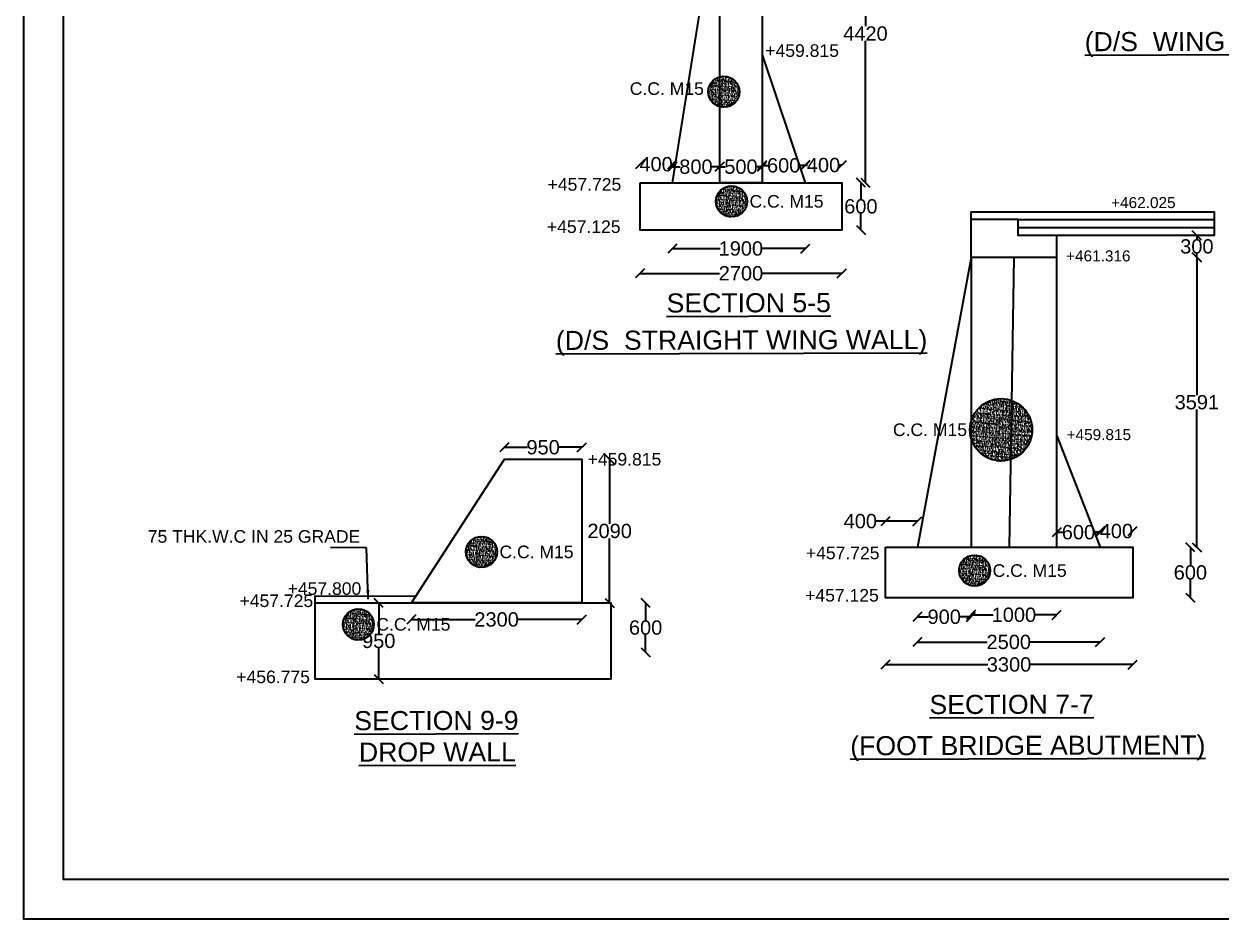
# Model space of a CAD drawing. Header units: millimetres. Extents: x 5124 to 6568637, y 2311 to 91879094.
# Drawn here: x 3590748 to 3603305, y 45933675 to 45943061 of the extents above; entities that cross this region are included whole.
import ezdxf

# ---------------------------------------------------------------- set-up
doc = ezdxf.new("R2010")
doc.units = ezdxf.units.MM
doc.header["$MEASUREMENT"] = 0
doc.layers.add('DRAWING', color=7, linetype='Continuous')
doc.layers.add('TEXT', color=7, linetype='Continuous')
doc.styles.get("Standard").update_dxf_attribs({"font": 'arial.ttf', "height": 150})
doc.dimstyles.get("Standard").update_dxf_attribs({"dimtxt": 200, "dimasz": 110, "dimexe": 0.18, "dimexo": 0.0625, "dimgap": 0.09, "dimtad": 0, "dimtih": 1, "dimtoh": 1, "dimdec": 0, "dimzin": 0, "dimdsep": 46, "dimtxsty": 'Standard', "dimblk": 'OBLIQUE', "dimcen": 0.09, "dimse1": 1, "dimse2": 1, "dimadec": 0, "dimazin": 0, "dimtfac": 1, "dimtdec": 0, "dimtofl": 0, "dimtmove": 0, "dimatfit": 3, "dimfxl": 1, "dimtolj": 1, "dimtzin": 0, "dimarcsym": 0})

# ---------------------------------------------------------------- blocks, each defined once
blk = doc.blocks.new('_Oblique')
at = {"color": 0, "linetype": 'ByBlock', "lineweight": -2}
blk.add_line((-0.5, -0.5), (0.5, 0.5), dxfattribs=at)
blk = doc.blocks.new('*D82')
at = {"layer": 'Defpoints', "color": 0, "transparency": 16777216}
for p in [(3597210, 45941590), (3597210, 45941397), (3597548, 45941397)]:
    blk.add_point(p, dxfattribs=at)
at = {"layer": 'DRAWING', "color": 0, "lineweight": -2, "transparency": 16777216}
for p, q in [((3597210, 45941590), (3597211, 45941590)), ((3597548, 45941590), (3597548, 45941590))]:
    blk.add_line(p, q, dxfattribs=at)
at = {"layer": 'DRAWING', "color": 0, "lineweight": -2, "transparency": 16777216, "xscale": 95, "yscale": 95, "zscale": 95, "rotation": 180}
blk.add_blockref('_Oblique', (3597210, 45941590), dxfattribs=at)
at = {"layer": 'DRAWING', "color": 0, "lineweight": -2, "transparency": 16777216, "xscale": 95, "yscale": 95, "zscale": 95}
blk.add_blockref('_Oblique', (3597548, 45941590), dxfattribs=at)
at = {"layer": 'DRAWING', "color": 0, "transparency": 16777216, "insert": (3597379, 45941590), "char_height": 150, "attachment_point": 5}
blk.add_mtext('\\A1;400', dxfattribs=at)
blk = doc.blocks.new('*D83')
at = {"layer": 'Defpoints', "color": 0, "transparency": 16777216}
for p in [(3598046, 45941564), (3597548, 45941397), (3598046, 45941397)]:
    blk.add_point(p, dxfattribs=at)
at = {"layer": 'DRAWING', "color": 0, "lineweight": -2, "transparency": 16777216}
for p, q in [((3597548, 45941564), (3597632, 45941564)), ((3598046, 45941564), (3597963, 45941564))]:
    blk.add_line(p, q, dxfattribs=at)
at = {"layer": 'DRAWING', "color": 0, "lineweight": -2, "transparency": 16777216, "xscale": 95, "yscale": 95, "zscale": 95, "rotation": 180}
blk.add_blockref('_Oblique', (3597548, 45941564), dxfattribs=at)
at = {"layer": 'DRAWING', "color": 0, "lineweight": -2, "transparency": 16777216, "xscale": 95, "yscale": 95, "zscale": 95}
blk.add_blockref('_Oblique', (3598046, 45941564), dxfattribs=at)
at = {"layer": 'DRAWING', "color": 0, "transparency": 16777216, "insert": (3597797, 45941564), "char_height": 150, "attachment_point": 5}
blk.add_mtext('\\A1;800', dxfattribs=at)
blk = doc.blocks.new('*D84')
at = {"layer": 'Defpoints', "color": 0, "transparency": 16777216}
for p in [(3598046, 45941564), (3598491, 45941564), (3598491, 45941564)]:
    blk.add_point(p, dxfattribs=at)
at = {"layer": 'DRAWING', "color": 0, "lineweight": -2, "transparency": 16777216}
for p, q in [((3598046, 45941564), (3598103, 45941564)), ((3598491, 45941564), (3598434, 45941564))]:
    blk.add_line(p, q, dxfattribs=at)
at = {"layer": 'DRAWING', "color": 0, "lineweight": -2, "transparency": 16777216, "xscale": 95, "yscale": 95, "zscale": 95, "rotation": 180}
blk.add_blockref('_Oblique', (3598046, 45941564), dxfattribs=at)
at = {"layer": 'DRAWING', "color": 0, "lineweight": -2, "transparency": 16777216, "xscale": 95, "yscale": 95, "zscale": 95}
blk.add_blockref('_Oblique', (3598491, 45941564), dxfattribs=at)
at = {"layer": 'DRAWING', "color": 0, "transparency": 16777216, "insert": (3598269, 45941564), "char_height": 150, "attachment_point": 5}
blk.add_mtext('\\A1;500', dxfattribs=at)
blk = doc.blocks.new('*D85')
at = {"layer": 'Defpoints', "color": 0, "transparency": 16777216}
for p in [(3598491, 45941564), (3598943, 45941578), (3598943, 45941397)]:
    blk.add_point(p, dxfattribs=at)
at = {"layer": 'DRAWING', "color": 0, "lineweight": -2, "transparency": 16777216}
for p, q in [((3598491, 45941578), (3598551, 45941578)), ((3598943, 45941578), (3598883, 45941578))]:
    blk.add_line(p, q, dxfattribs=at)
at = {"layer": 'DRAWING', "color": 0, "lineweight": -2, "transparency": 16777216, "xscale": 95, "yscale": 95, "zscale": 95, "rotation": 180}
blk.add_blockref('_Oblique', (3598491, 45941578), dxfattribs=at)
at = {"layer": 'DRAWING', "color": 0, "lineweight": -2, "transparency": 16777216, "xscale": 95, "yscale": 95, "zscale": 95}
blk.add_blockref('_Oblique', (3598943, 45941578), dxfattribs=at)
at = {"layer": 'DRAWING', "color": 0, "transparency": 16777216, "insert": (3598717, 45941578), "char_height": 150, "attachment_point": 5}
blk.add_mtext('\\A1;600', dxfattribs=at)
blk = doc.blocks.new('*D86')
at = {"layer": 'Defpoints', "color": 0, "transparency": 16777216}
for p in [(3599327, 45941581), (3598943, 45941397), (3599327, 45941397)]:
    blk.add_point(p, dxfattribs=at)
at = {"layer": 'DRAWING', "color": 0, "lineweight": -2, "transparency": 16777216}
for p, q in [((3598943, 45941581), (3598967, 45941581)), ((3599327, 45941581), (3599304, 45941581))]:
    blk.add_line(p, q, dxfattribs=at)
at = {"layer": 'DRAWING', "color": 0, "lineweight": -2, "transparency": 16777216, "xscale": 95, "yscale": 95, "zscale": 95, "rotation": 180}
blk.add_blockref('_Oblique', (3598943, 45941581), dxfattribs=at)
at = {"layer": 'DRAWING', "color": 0, "lineweight": -2, "transparency": 16777216, "xscale": 95, "yscale": 95, "zscale": 95}
blk.add_blockref('_Oblique', (3599327, 45941581), dxfattribs=at)
at = {"layer": 'DRAWING', "color": 0, "transparency": 16777216, "insert": (3599135, 45941581), "char_height": 150, "attachment_point": 5}
blk.add_mtext('\\A1;400', dxfattribs=at)
blk = doc.blocks.new('*D80')
at = {"layer": 'Defpoints', "color": 0, "transparency": 16777216}
for p in [(3597548, 45941397), (3598943, 45941397), (3598943, 45940706)]:
    blk.add_point(p, dxfattribs=at)
at = {"layer": 'DRAWING', "color": 0, "lineweight": -2, "transparency": 16777216}
for p, q in [((3597548, 45940706), (3598051, 45940706)), ((3598943, 45940706), (3598484, 45940706))]:
    blk.add_line(p, q, dxfattribs=at)
at = {"layer": 'DRAWING', "color": 0, "lineweight": -2, "transparency": 16777216, "xscale": 95, "yscale": 95, "zscale": 95, "rotation": 180}
blk.add_blockref('_Oblique', (3597548, 45940706), dxfattribs=at)
at = {"layer": 'DRAWING', "color": 0, "lineweight": -2, "transparency": 16777216, "xscale": 95, "yscale": 95, "zscale": 95}
blk.add_blockref('_Oblique', (3598943, 45940706), dxfattribs=at)
at = {"layer": 'DRAWING', "color": 0, "transparency": 16777216, "insert": (3598268, 45940706), "char_height": 150, "attachment_point": 5}
blk.add_mtext('\\A1;1900', dxfattribs=at)
blk = doc.blocks.new('*D87')
at = {"layer": 'Defpoints', "color": 0, "transparency": 16777216}
for p in [(3597210, 45940900), (3599327, 45940900), (3599327, 45940446)]:
    blk.add_point(p, dxfattribs=at)
at = {"layer": 'DRAWING', "color": 0, "lineweight": -2, "transparency": 16777216}
for p, q in [((3597210, 45940446), (3598044, 45940446)), ((3599327, 45940446), (3598494, 45940446))]:
    blk.add_line(p, q, dxfattribs=at)
at = {"layer": 'DRAWING', "color": 0, "lineweight": -2, "transparency": 16777216, "xscale": 95, "yscale": 95, "zscale": 95, "rotation": 180}
blk.add_blockref('_Oblique', (3597210, 45940446), dxfattribs=at)
at = {"layer": 'DRAWING', "color": 0, "lineweight": -2, "transparency": 16777216, "xscale": 95, "yscale": 95, "zscale": 95}
blk.add_blockref('_Oblique', (3599327, 45940446), dxfattribs=at)
at = {"layer": 'DRAWING', "color": 0, "transparency": 16777216, "insert": (3598269, 45940446), "char_height": 150, "attachment_point": 5}
blk.add_mtext('\\A1;2700', dxfattribs=at)
blk = doc.blocks.new('*D81')
at = {"layer": 'Defpoints', "color": 0, "transparency": 16777216}
for p in [(3597210, 45941397), (3597210, 45940900), (3599527, 45940900)]:
    blk.add_point(p, dxfattribs=at)
at = {"layer": 'DRAWING', "color": 0, "lineweight": -2, "transparency": 16777216}
for p, q in [((3599527, 45941397), (3599527, 45941225)), ((3599527, 45940900), (3599527, 45941072))]:
    blk.add_line(p, q, dxfattribs=at)
at = {"layer": 'DRAWING', "color": 0, "lineweight": -2, "transparency": 16777216, "xscale": 95, "yscale": 95, "zscale": 95}
for p, rotation in [((3599527, 45941397), 90), ((3599527, 45940900), 270)]:
    blk.add_blockref('_Oblique', p, dxfattribs=dict(at, rotation=rotation))
at = {"layer": 'DRAWING', "color": 0, "transparency": 16777216, "insert": (3599527, 45941148), "char_height": 150, "attachment_point": 5}
blk.add_mtext('\\A1;600', dxfattribs=at)
blk = doc.blocks.new('*D89')
at = {"layer": 'Defpoints', "color": 0, "transparency": 16777216}
for p in [(3598491, 45944524), (3598491, 45941397), (3599575, 45941397)]:
    blk.add_point(p, dxfattribs=at)
at = {"layer": 'DRAWING', "color": 0, "lineweight": -2, "transparency": 16777216}
for p, q in [((3599575, 45944524), (3599575, 45943037)), ((3599575, 45941397), (3599575, 45942884))]:
    blk.add_line(p, q, dxfattribs=at)
at = {"layer": 'DRAWING', "color": 0, "lineweight": -2, "transparency": 16777216, "xscale": 95, "yscale": 95, "zscale": 95}
for p, rotation in [((3599575, 45944524), 90), ((3599575, 45941397), 270)]:
    blk.add_blockref('_Oblique', p, dxfattribs=dict(at, rotation=rotation))
at = {"layer": 'DRAWING', "color": 0, "transparency": 16777216, "insert": (3599575, 45942960), "char_height": 150, "attachment_point": 5}
blk.add_mtext('\\A1;4420', dxfattribs=at)
blk = doc.blocks.new('*D182')
at = {"layer": 'Defpoints', "color": 0, "transparency": 16777216}
for p in [(3599784, 45937847), (3599784, 45937574), (3600119, 45937574)]:
    blk.add_point(p, dxfattribs=at)
at = {"layer": 'DRAWING', "color": 0, "lineweight": -2, "transparency": 16777216}
for p, q in [((3599784, 45937847), (3599689, 45937847)), ((3600119, 45937847), (3599784, 45937847))]:
    blk.add_line(p, q, dxfattribs=at)
at = {"layer": 'DRAWING', "color": 0, "lineweight": -2, "transparency": 16777216, "xscale": 95, "yscale": 95, "zscale": 95, "rotation": 180}
blk.add_blockref('_Oblique', (3599784, 45937847), dxfattribs=at)
at = {"layer": 'DRAWING', "color": 0, "lineweight": -2, "transparency": 16777216, "xscale": 95, "yscale": 95, "zscale": 95}
blk.add_blockref('_Oblique', (3600119, 45937847), dxfattribs=at)
at = {"layer": 'DRAWING', "color": 0, "transparency": 16777216, "insert": (3599521, 45937847), "char_height": 150, "attachment_point": 5}
blk.add_mtext('\\A1;400', dxfattribs=at)
blk = doc.blocks.new('*D183')
at = {"layer": 'Defpoints', "color": 0, "transparency": 16777216}
for p in [(3602037, 45937731), (3601581, 45937574), (3602037, 45937574)]:
    blk.add_point(p, dxfattribs=at)
at = {"layer": 'DRAWING', "color": 0, "lineweight": -2, "transparency": 16777216}
for p, q in [((3601581, 45937731), (3601643, 45937731)), ((3602037, 45937731), (3601975, 45937731))]:
    blk.add_line(p, q, dxfattribs=at)
at = {"layer": 'DRAWING', "color": 0, "lineweight": -2, "transparency": 16777216, "xscale": 95, "yscale": 95, "zscale": 95, "rotation": 180}
blk.add_blockref('_Oblique', (3601581, 45937731), dxfattribs=at)
at = {"layer": 'DRAWING', "color": 0, "lineweight": -2, "transparency": 16777216, "xscale": 95, "yscale": 95, "zscale": 95}
blk.add_blockref('_Oblique', (3602037, 45937731), dxfattribs=at)
at = {"layer": 'DRAWING', "color": 0, "transparency": 16777216, "insert": (3601809, 45937731), "char_height": 150, "attachment_point": 5}
blk.add_mtext('\\A1;600', dxfattribs=at)
blk = doc.blocks.new('*D184')
at = {"layer": 'Defpoints', "color": 0, "transparency": 16777216}
for p in [(3602378, 45937743), (3602037, 45937574), (3602378, 45937574)]:
    blk.add_point(p, dxfattribs=at)
at = {"layer": 'DRAWING', "color": 0, "lineweight": -2, "transparency": 16777216}
for p, q in [((3602037, 45937743), (3602039, 45937743)), ((3602378, 45937743), (3602376, 45937743))]:
    blk.add_line(p, q, dxfattribs=at)
at = {"layer": 'DRAWING', "color": 0, "lineweight": -2, "transparency": 16777216, "xscale": 95, "yscale": 95, "zscale": 95, "rotation": 180}
blk.add_blockref('_Oblique', (3602037, 45937743), dxfattribs=at)
at = {"layer": 'DRAWING', "color": 0, "lineweight": -2, "transparency": 16777216, "xscale": 95, "yscale": 95, "zscale": 95}
blk.add_blockref('_Oblique', (3602378, 45937743), dxfattribs=at)
at = {"layer": 'DRAWING', "color": 0, "transparency": 16777216, "insert": (3602207, 45937743), "char_height": 150, "attachment_point": 5}
blk.add_mtext('\\A1;400', dxfattribs=at)
blk = doc.blocks.new('*D185')
at = {"layer": 'Defpoints', "color": 0, "transparency": 16777216}
for p in [(3600119, 45937574), (3600682, 45937574), (3600682, 45936844)]:
    blk.add_point(p, dxfattribs=at)
at = {"layer": 'DRAWING', "color": 0, "lineweight": -2, "transparency": 16777216}
for p, q in [((3600119, 45936844), (3600235, 45936844)), ((3600682, 45936844), (3600566, 45936844))]:
    blk.add_line(p, q, dxfattribs=at)
at = {"layer": 'DRAWING', "color": 0, "lineweight": -2, "transparency": 16777216, "xscale": 95, "yscale": 95, "zscale": 95, "rotation": 180}
blk.add_blockref('_Oblique', (3600119, 45936844), dxfattribs=at)
at = {"layer": 'DRAWING', "color": 0, "lineweight": -2, "transparency": 16777216, "xscale": 95, "yscale": 95, "zscale": 95}
blk.add_blockref('_Oblique', (3600682, 45936844), dxfattribs=at)
at = {"layer": 'DRAWING', "color": 0, "transparency": 16777216, "insert": (3600401, 45936844), "char_height": 150, "attachment_point": 5}
blk.add_mtext('\\A1;900', dxfattribs=at)
blk = doc.blocks.new('*D186')
at = {"layer": 'Defpoints', "color": 0, "transparency": 16777216}
for p in [(3600682, 45937574), (3601581, 45937574), (3601581, 45936865)]:
    blk.add_point(p, dxfattribs=at)
at = {"layer": 'DRAWING', "color": 0, "lineweight": -2, "transparency": 16777216}
for p, q in [((3600682, 45936865), (3600915, 45936865)), ((3601581, 45936865), (3601349, 45936865))]:
    blk.add_line(p, q, dxfattribs=at)
at = {"layer": 'DRAWING', "color": 0, "lineweight": -2, "transparency": 16777216, "xscale": 95, "yscale": 95, "zscale": 95, "rotation": 180}
blk.add_blockref('_Oblique', (3600682, 45936865), dxfattribs=at)
at = {"layer": 'DRAWING', "color": 0, "lineweight": -2, "transparency": 16777216, "xscale": 95, "yscale": 95, "zscale": 95}
blk.add_blockref('_Oblique', (3601581, 45936865), dxfattribs=at)
at = {"layer": 'DRAWING', "color": 0, "transparency": 16777216, "insert": (3601132, 45936865), "char_height": 150, "attachment_point": 5}
blk.add_mtext('\\A1;1000', dxfattribs=at)
blk = doc.blocks.new('*D187')
at = {"layer": 'Defpoints', "color": 0, "transparency": 16777216}
for p in [(3600119, 45937574), (3602037, 45937574), (3602037, 45936580)]:
    blk.add_point(p, dxfattribs=at)
at = {"layer": 'DRAWING', "color": 0, "lineweight": -2, "transparency": 16777216}
for p, q in [((3600119, 45936580), (3600853, 45936580)), ((3602037, 45936580), (3601303, 45936580))]:
    blk.add_line(p, q, dxfattribs=at)
at = {"layer": 'DRAWING', "color": 0, "lineweight": -2, "transparency": 16777216, "xscale": 95, "yscale": 95, "zscale": 95, "rotation": 180}
blk.add_blockref('_Oblique', (3600119, 45936580), dxfattribs=at)
at = {"layer": 'DRAWING', "color": 0, "lineweight": -2, "transparency": 16777216, "xscale": 95, "yscale": 95, "zscale": 95}
blk.add_blockref('_Oblique', (3602037, 45936580), dxfattribs=at)
at = {"layer": 'DRAWING', "color": 0, "transparency": 16777216, "insert": (3601078, 45936580), "char_height": 150, "attachment_point": 5}
blk.add_mtext('\\A1;2500', dxfattribs=at)
blk = doc.blocks.new('*D188')
at = {"layer": 'Defpoints', "color": 0, "transparency": 16777216}
for p in [(3599784, 45937044), (3602378, 45937044), (3602378, 45936344)]:
    blk.add_point(p, dxfattribs=at)
at = {"layer": 'DRAWING', "color": 0, "lineweight": -2, "transparency": 16777216}
for p, q in [((3599784, 45936344), (3600857, 45936344)), ((3602378, 45936344), (3601305, 45936344))]:
    blk.add_line(p, q, dxfattribs=at)
at = {"layer": 'DRAWING', "color": 0, "lineweight": -2, "transparency": 16777216, "xscale": 95, "yscale": 95, "zscale": 95, "rotation": 180}
blk.add_blockref('_Oblique', (3599784, 45936344), dxfattribs=at)
at = {"layer": 'DRAWING', "color": 0, "lineweight": -2, "transparency": 16777216, "xscale": 95, "yscale": 95, "zscale": 95}
blk.add_blockref('_Oblique', (3602378, 45936344), dxfattribs=at)
at = {"layer": 'DRAWING', "color": 0, "transparency": 16777216, "insert": (3601081, 45936344), "char_height": 150, "attachment_point": 5}
blk.add_mtext('\\A1;3300', dxfattribs=at)
blk = doc.blocks.new('*D189')
at = {"layer": 'Defpoints', "color": 0, "transparency": 16777216}
for p in [(3602378, 45937574), (3602378, 45937044), (3602983, 45937044)]:
    blk.add_point(p, dxfattribs=at)
at = {"layer": 'DRAWING', "color": 0, "lineweight": -2, "transparency": 16777216}
for p, q in [((3602983, 45937574), (3602983, 45937386)), ((3602983, 45937044), (3602983, 45937232))]:
    blk.add_line(p, q, dxfattribs=at)
at = {"layer": 'DRAWING', "color": 0, "lineweight": -2, "transparency": 16777216, "xscale": 95, "yscale": 95, "zscale": 95}
for p, rotation in [((3602983, 45937574), 90), ((3602983, 45937044), 270)]:
    blk.add_blockref('_Oblique', p, dxfattribs=dict(at, rotation=rotation))
at = {"layer": 'DRAWING', "color": 0, "transparency": 16777216, "insert": (3602983, 45937309), "char_height": 150, "attachment_point": 5}
blk.add_mtext('\\A1;600', dxfattribs=at)
blk = doc.blocks.new('*D190')
at = {"layer": 'Defpoints', "color": 0, "transparency": 16777216}
for p in [(3601581, 45940613), (3603051, 45940613), (3602378, 45937574)]:
    blk.add_point(p, dxfattribs=at)
at = {"layer": 'DRAWING', "color": 0, "lineweight": -2, "transparency": 16777216}
for p, q in [((3603051, 45940613), (3603051, 45939170)), ((3603051, 45937574), (3603051, 45939017))]:
    blk.add_line(p, q, dxfattribs=at)
at = {"layer": 'DRAWING', "color": 0, "lineweight": -2, "transparency": 16777216, "xscale": 95, "yscale": 95, "zscale": 95}
for p, rotation in [((3603051, 45940613), 90), ((3603051, 45937574), 270)]:
    blk.add_blockref('_Oblique', p, dxfattribs=dict(at, rotation=rotation))
at = {"layer": 'DRAWING', "color": 0, "transparency": 16777216, "insert": (3603051, 45939094), "char_height": 150, "attachment_point": 5}
blk.add_mtext('\\A1;3591', dxfattribs=at)
blk = doc.blocks.new('*D191')
at = {"layer": 'Defpoints', "color": 0, "transparency": 16777216}
for p in [(3603051, 45940843), (3603051, 45940613), (3603051, 45940613)]:
    blk.add_point(p, dxfattribs=at)
at = {"layer": 'DRAWING', "color": 0, "lineweight": -2, "transparency": 16777216}
for p, q in [((3603051, 45940843), (3603051, 45940805)), ((3603051, 45940613), (3603051, 45940651))]:
    blk.add_line(p, q, dxfattribs=at)
at = {"layer": 'DRAWING', "color": 0, "lineweight": -2, "transparency": 16777216, "xscale": 95, "yscale": 95, "zscale": 95}
for p, rotation in [((3603051, 45940843), 90), ((3603051, 45940613), 270)]:
    blk.add_blockref('_Oblique', p, dxfattribs=dict(at, rotation=rotation))
at = {"layer": 'DRAWING', "color": 0, "transparency": 16777216, "insert": (3603051, 45940728), "char_height": 150, "attachment_point": 5}
blk.add_mtext('\\A1;300', dxfattribs=at)
blk = doc.blocks.new('*D193')
at = {"layer": 'Defpoints', "color": 0, "transparency": 16777216}
for p in [(3595788, 45938622), (3595788, 45938497), (3596600, 45938497)]:
    blk.add_point(p, dxfattribs=at)
at = {"layer": 'DRAWING', "color": 0, "lineweight": -2, "transparency": 16777216}
for p, q in [((3595788, 45938622), (3596029, 45938622)), ((3596600, 45938622), (3596360, 45938622))]:
    blk.add_line(p, q, dxfattribs=at)
at = {"layer": 'DRAWING', "color": 0, "lineweight": -2, "transparency": 16777216, "xscale": 95, "yscale": 95, "zscale": 95, "rotation": 180}
blk.add_blockref('_Oblique', (3595788, 45938622), dxfattribs=at)
at = {"layer": 'DRAWING', "color": 0, "lineweight": -2, "transparency": 16777216, "xscale": 95, "yscale": 95, "zscale": 95}
blk.add_blockref('_Oblique', (3596600, 45938622), dxfattribs=at)
at = {"layer": 'DRAWING', "color": 0, "transparency": 16777216, "insert": (3596194, 45938622), "char_height": 150, "attachment_point": 5}
blk.add_mtext('\\A1;950', dxfattribs=at)
blk = doc.blocks.new('*D194')
at = {"layer": 'Defpoints', "color": 0, "transparency": 16777216}
for p in [(3596600, 45938497), (3596600, 45936990), (3596892, 45936990)]:
    blk.add_point(p, dxfattribs=at)
at = {"layer": 'DRAWING', "color": 0, "lineweight": -2, "transparency": 16777216}
for p, q in [((3596892, 45938497), (3596892, 45937820)), ((3596892, 45936990), (3596892, 45937667))]:
    blk.add_line(p, q, dxfattribs=at)
at = {"layer": 'DRAWING', "color": 0, "lineweight": -2, "transparency": 16777216, "xscale": 95, "yscale": 95, "zscale": 95}
for p, rotation in [((3596892, 45938497), 90), ((3596892, 45936990), 270)]:
    blk.add_blockref('_Oblique', p, dxfattribs=dict(at, rotation=rotation))
at = {"layer": 'DRAWING', "color": 0, "transparency": 16777216, "insert": (3596892, 45937744), "char_height": 150, "attachment_point": 5}
blk.add_mtext('\\A1;2090', dxfattribs=at)
blk = doc.blocks.new('*D195')
at = {"layer": 'Defpoints', "color": 0, "transparency": 16777216}
for p in [(3596904, 45936990), (3596904, 45936472), (3597269, 45936472)]:
    blk.add_point(p, dxfattribs=at)
at = {"layer": 'DRAWING', "color": 0, "lineweight": -2, "transparency": 16777216}
for p, q in [((3597269, 45936990), (3597269, 45936808)), ((3597269, 45936472), (3597269, 45936655))]:
    blk.add_line(p, q, dxfattribs=at)
at = {"layer": 'DRAWING', "color": 0, "lineweight": -2, "transparency": 16777216, "xscale": 95, "yscale": 95, "zscale": 95}
for p, rotation in [((3597269, 45936990), 90), ((3597269, 45936472), 270)]:
    blk.add_blockref('_Oblique', p, dxfattribs=dict(at, rotation=rotation))
at = {"layer": 'DRAWING', "color": 0, "transparency": 16777216, "insert": (3597269, 45936731), "char_height": 150, "attachment_point": 5}
blk.add_mtext('\\A1;600', dxfattribs=at)
blk = doc.blocks.new('*D196')
at = {"layer": 'Defpoints', "color": 0, "transparency": 16777216}
for p in [(3594813, 45936990), (3596600, 45936990), (3596600, 45936816)]:
    blk.add_point(p, dxfattribs=at)
at = {"layer": 'DRAWING', "color": 0, "lineweight": -2, "transparency": 16777216}
for p, q in [((3594813, 45936816), (3595481, 45936816)), ((3596600, 45936816), (3595931, 45936816))]:
    blk.add_line(p, q, dxfattribs=at)
at = {"layer": 'DRAWING', "color": 0, "lineweight": -2, "transparency": 16777216, "xscale": 95, "yscale": 95, "zscale": 95, "rotation": 180}
blk.add_blockref('_Oblique', (3594813, 45936816), dxfattribs=at)
at = {"layer": 'DRAWING', "color": 0, "lineweight": -2, "transparency": 16777216, "xscale": 95, "yscale": 95, "zscale": 95}
blk.add_blockref('_Oblique', (3596600, 45936816), dxfattribs=at)
at = {"layer": 'DRAWING', "color": 0, "transparency": 16777216, "insert": (3595706, 45936816), "char_height": 150, "attachment_point": 5}
blk.add_mtext('\\A1;2300', dxfattribs=at)
blk = doc.blocks.new('*D197')
at = {"layer": 'Defpoints', "color": 0, "transparency": 16777216}
for p in [(3594470, 45936990), (3594470, 45936191), (3594470, 45936191)]:
    blk.add_point(p, dxfattribs=at)
at = {"layer": 'DRAWING', "color": 0, "lineweight": -2, "transparency": 16777216}
for p, q in [((3594470, 45936990), (3594470, 45936667)), ((3594470, 45936191), (3594470, 45936514))]:
    blk.add_line(p, q, dxfattribs=at)
at = {"layer": 'DRAWING', "color": 0, "lineweight": -2, "transparency": 16777216, "xscale": 95, "yscale": 95, "zscale": 95}
for p, rotation in [((3594470, 45936990), 90), ((3594470, 45936191), 270)]:
    blk.add_blockref('_Oblique', p, dxfattribs=dict(at, rotation=rotation))
at = {"layer": 'DRAWING', "color": 0, "transparency": 16777216, "insert": (3594470, 45936591), "char_height": 150, "attachment_point": 5}
blk.add_mtext('\\A1;950', dxfattribs=at)

msp = doc.modelspace()

# ---------------------------------------------------------------- hatches: boundary and pattern name
at = {"layer": 'DRAWING'}
h = msp.add_hatch(dxfattribs=at)
h.set_pattern_fill('AR-CONC,_O', color=256, scale=6.585767)
h.set_pattern_definition([(50, (1336034.31, 15673696.732), (47.23708328, -4.1327093), [4.93932513, -54.33257645]), (355, (1336034.31, 15673696.73), (-9.13783932, 49.53762013), [3.951460105, -43.46606116]), (100.4514, (1336038.245, 15673696.39), (38.09927904, 45.40488076), [4.1977803, -46.17558473]), (46.1842, (1336034.31, 15673709.904), (70.28600711, -10.90069636), [7.4089877, -81.49886467]), (96.6356, (1336040.166, 15673708.995), (61.55470655, 64.15313175), [6.29667064, -69.26336603]), (351.1842, (1336034.31, 15673709.904), (61.55465647, 64.15317982), [5.92719016, -65.19909174]), (21, (1336040.895, 15673706.61), (39.310906717, -26.5155414), [4.93932513, -54.33257645]), (326, (1336040.895, 15673706.61), (16.02418045, 47.75669122), [3.951460105, -43.46606116]), (71.4514, (1336044.17, 15673704.4), (55.335103274, 21.24110651), [4.1977803, -46.17558473]), (37.5, (1336034.309, 15673696.732), (0.80081972, 21.9236130455), [0, -42.939199811, 0, -44.124637843, 0, -43.63070533]), (7.5, (1336034.31, 15673696.732), (17.325146369, 25.975035743), [0, -25.157629337, 0, -41.951334785, 0, -16.629061277]), (327.5, (1336019.623, 15673696.732), (35.156300998, -1.485411264), [0, -16.464417106, 0, -51.36898137, 0, -68.162686817]), (317.5, (1336013.037, 15673696.732), (38.40728137, 6.592680734), [0, -21.403742237, 0, -34.114272243, 0, -48.40538629])])
h.paths.add_polyline_path([(3597926.8, 45942350.5, 1), (3598253.5, 45942350.5, 1)])
h = msp.add_hatch(dxfattribs=at)
h.set_pattern_fill('AR-CONC,_O', color=256, scale=6.585767)
h.set_pattern_definition([(50, (1336114.152, 15672546.727), (47.23708328, -4.1327093), [4.93932513, -54.33257645]), (355, (1336114.152, 15672546.727), (-9.13783932, 49.53762013), [3.951460105, -43.46606116]), (100.4514, (1336118.09, 15672546.383), (38.09927904, 45.40488076), [4.1977803, -46.17558473]), (46.1842, (1336114.15, 15672559.9), (70.28600711, -10.90069636), [7.4089877, -81.49886467]), (96.6356, (1336120.01, 15672558.99), (61.55470655, 64.15313175), [6.29667064, -69.26336603]), (351.1842, (1336114.15, 15672559.9), (61.55465647, 64.15317982), [5.92719016, -65.19909174]), (21, (1336120.74, 15672556.606), (39.310906717, -26.5155414), [4.93932513, -54.33257645]), (326, (1336120.74, 15672556.606), (16.02418045, 47.75669122), [3.951460105, -43.46606116]), (71.4514, (1336124.014, 15672554.396), (55.335103274, 21.24110651), [4.1977803, -46.17558473]), (37.5, (1336114.152, 15672546.727), (0.80081972, 21.9236130455), [0, -42.939199811, 0, -44.124637843, 0, -43.63070533]), (7.5, (1336114.152, 15672546.727), (17.325146369, 25.975035743), [0, -25.157629337, 0, -41.951334785, 0, -16.629061277]), (327.5, (1336099.466, 15672546.727), (35.156300998, -1.485411264), [0, -16.464417106, 0, -51.36898137, 0, -68.162686817]), (317.5, (1336092.88, 15672546.727), (38.40728137, 6.592680734), [0, -21.403742237, 0, -34.114272243, 0, -48.40538629])])
h.paths.add_polyline_path([(3598006.7, 45941200.5, 1), (3598333.4, 45941200.5, 1)])
h = msp.add_hatch(dxfattribs=at)
h.set_pattern_fill('AR-CONC,_O', color=256, scale=6.585767)
h.set_pattern_definition([(50, (1338941.806, 15670151.838), (47.23708328, -4.1327093), [4.93932513, -54.33257645]), (355, (1338941.806, 15670151.84), (-9.13783932, 49.53762013), [3.951460105, -43.46606116]), (100.4514, (1338945.743, 15670151.494), (38.09927904, 45.40488076), [4.1977803, -46.17558473]), (46.1842, (1338941.806, 15670165.01), (70.28600711, -10.90069636), [7.4089877, -81.49886467]), (96.6356, (1338947.66, 15670164.1), (61.55470655, 64.15313175), [6.29667064, -69.26336603]), (351.1842, (1338941.806, 15670165.01), (61.55465647, 64.15317982), [5.92719016, -65.19909174]), (21, (1338948.39, 15670161.717), (39.310906717, -26.5155414), [4.93932513, -54.33257645]), (326, (1338948.39, 15670161.717), (16.02418045, 47.75669122), [3.951460105, -43.46606116]), (71.4514, (1338951.67, 15670159.507), (55.335103274, 21.24110651), [4.1977803, -46.17558473]), (37.5, (1338941.806, 15670151.838), (0.80081972, 21.9236130455), [0, -42.939199811, 0, -44.124637843, 0, -43.63070533]), (7.5, (1338941.806, 15670151.838), (17.325146369, 25.975035743), [0, -25.157629337, 0, -41.951334785, 0, -16.629061277]), (327.5, (1338927.12, 15670151.838), (35.156300998, -1.485411264), [0, -16.464417106, 0, -51.36898137, 0, -68.162686817]), (317.5, (1338920.534, 15670151.838), (38.40728137, 6.592680734), [0, -21.403742237, 0, -34.114272243, 0, -48.40538629])])
h.paths.add_polyline_path([(3600671.2, 45938805.6, 1), (3601324.2, 45938805.6, 1)])
h = msp.add_hatch(dxfattribs=at)
h.set_pattern_fill('AR-CONC,_O', color=256, scale=6.585767)
h.set_pattern_definition([(50, (1333491.71, 15668870.99), (47.23708328, -4.1327093), [4.93932513, -54.33257645]), (355, (1333491.71, 15668870.99), (-9.13783932, 49.53762013), [3.951460105, -43.46606116]), (100.4514, (1333495.645, 15668870.644), (38.09927904, 45.40488076), [4.1977803, -46.17558473]), (46.1842, (1333491.71, 15668884.16), (70.28600711, -10.90069636), [7.4089877, -81.49886467]), (96.6356, (1333497.566, 15668883.25), (61.55470655, 64.15313175), [6.29667064, -69.26336603]), (351.1842, (1333491.71, 15668884.16), (61.55465647, 64.15317982), [5.92719016, -65.19909174]), (21, (1333498.295, 15668880.867), (39.310906717, -26.5155414), [4.93932513, -54.33257645]), (326, (1333498.295, 15668880.867), (16.02418045, 47.75669122), [3.951460105, -43.46606116]), (71.4514, (1333501.57, 15668878.658), (55.335103274, 21.24110651), [4.1977803, -46.17558473]), (37.5, (1333491.709, 15668870.989), (0.80081972, 21.9236130455), [0, -42.939199811, 0, -44.124637843, 0, -43.63070533]), (7.5, (1333491.71, 15668870.989), (17.325146369, 25.975035743), [0, -25.157629337, 0, -41.951334785, 0, -16.629061277]), (327.5, (1333477.023, 15668870.989), (35.156300998, -1.485411264), [0, -16.464417106, 0, -51.36898137, 0, -68.162686817]), (317.5, (1333470.437, 15668870.99), (38.40728137, 6.592680734), [0, -21.403742237, 0, -34.114272243, 0, -48.40538629])])
h.paths.add_polyline_path([(3595384.2, 45937524.8, 1), (3595710.9, 45937524.8, 1)])
h = msp.add_hatch(dxfattribs=at)
h.set_pattern_fill('AR-CONC,_O', color=256, scale=6.585767)
h.set_pattern_definition([(50, (1338664.095, 15668675.145), (47.23708328, -4.1327093), [4.93932513, -54.33257645]), (355, (1338664.095, 15668675.145), (-9.13783932, 49.53762013), [3.951460105, -43.46606116]), (100.4514, (1338668.03, 15668674.8), (38.09927904, 45.40488076), [4.1977803, -46.17558473]), (46.1842, (1338664.095, 15668688.316), (70.28600711, -10.90069636), [7.4089877, -81.49886467]), (96.6356, (1338669.95, 15668687.41), (61.55470655, 64.15313175), [6.29667064, -69.26336603]), (351.1842, (1338664.095, 15668688.316), (61.55465647, 64.15317982), [5.92719016, -65.19909174]), (21, (1338670.68, 15668685.023), (39.310906717, -26.5155414), [4.93932513, -54.33257645]), (326, (1338670.68, 15668685.023), (16.02418045, 47.75669122), [3.951460105, -43.46606116]), (71.4514, (1338673.957, 15668682.814), (55.335103274, 21.24110651), [4.1977803, -46.17558473]), (37.5, (1338664.095, 15668675.145), (0.80081972, 21.9236130455), [0, -42.939199811, 0, -44.124637843, 0, -43.63070533]), (7.5, (1338664.095, 15668675.145), (17.325146369, 25.975035743), [0, -25.157629337, 0, -41.951334785, 0, -16.629061277]), (327.5, (1338649.41, 15668675.145), (35.156300998, -1.485411264), [0, -16.464417106, 0, -51.36898137, 0, -68.162686817]), (317.5, (1338642.823, 15668675.145), (38.40728137, 6.592680734), [0, -21.403742237, 0, -34.114272243, 0, -48.40538629])])
h.paths.add_polyline_path([(3600556.6, 45937328.9, 1), (3600883.3, 45937328.9, 1)])
h = msp.add_hatch(dxfattribs=at)
h.set_pattern_fill('AR-CONC,_O', color=256, scale=6.585767)
h.set_pattern_definition([(50, (1332200.403, 15668110.9), (47.23708328, -4.1327093), [4.93932513, -54.33257645]), (355, (1332200.403, 15668110.9), (-9.13783932, 49.53762013), [3.951460105, -43.46606116]), (100.4514, (1332204.34, 15668110.554), (38.09927904, 45.40488076), [4.1977803, -46.17558473]), (46.1842, (1332200.403, 15668124.07), (70.28600711, -10.90069636), [7.4089877, -81.49886467]), (96.6356, (1332206.26, 15668123.16), (61.55470655, 64.15313175), [6.29667064, -69.26336603]), (351.1842, (1332200.4, 15668124.07), (61.55465647, 64.15317982), [5.92719016, -65.19909174]), (21, (1332206.99, 15668120.777), (39.310906717, -26.5155414), [4.93932513, -54.33257645]), (326, (1332206.99, 15668120.777), (16.02418045, 47.75669122), [3.951460105, -43.46606116]), (71.4514, (1332210.265, 15668118.567), (55.335103274, 21.24110651), [4.1977803, -46.17558473]), (37.5, (1332200.403, 15668110.898), (0.80081972, 21.9236130455), [0, -42.939199811, 0, -44.124637843, 0, -43.63070533]), (7.5, (1332200.403, 15668110.898), (17.325146369, 25.975035743), [0, -25.157629337, 0, -41.951334785, 0, -16.629061277]), (327.5, (1332185.717, 15668110.898), (35.156300998, -1.485411264), [0, -16.464417106, 0, -51.36898137, 0, -68.162686817]), (317.5, (1332179.13, 15668110.898), (38.40728137, 6.592680734), [0, -21.403742237, 0, -34.114272243, 0, -48.40538629])])
h.paths.add_polyline_path([(3594092.9, 45936764.7, 1), (3594419.6, 45936764.7, 1)])

# ---------------------------------------------------------------- linework, layer by layer
for points in [[(3590748.5, 45958480.8), (3625185.6, 45958480.8), (3625185.6, 45933675), (3590748.5, 45933675)], [(3591163.5, 45958065.7), (3624770.6, 45958065.7), (3624770.6, 45934090.1), (3591163.5, 45934090.1)], [(3598490.9, 45941396.7), (3598046.3, 45941396.7), (3598046.3, 45944524.1), (3598490.9, 45944524.1)], [(3597210.2, 45941396.7), (3599327.4, 45941396.7), (3599327.4, 45940900), (3597210.2, 45940900)], [(3600682.1, 45937573.8), (3601581.5, 45937573.8), (3601581.5, 45940613.4), (3600682.1, 45940613.4)], [(3596600.1, 45936990.4), (3594812.6, 45936990.4), (3595788.2, 45938497.2), (3596600.1, 45938497.2)], [(3599784.4, 45937573.8), (3602377.7, 45937573.8), (3602377.7, 45937044), (3599784.4, 45937044)], [(3593802, 45936990.4), (3596903.8, 45936990.4), (3596903.8, 45936191), (3593802, 45936191)]]:
    msp.add_lwpolyline(points, close=True, dxfattribs=at)
for points in [[(3598046.3, 45944524.1), (3597548.3, 45941396.7)], [(3598490.9, 45942737.2), (3598943.3, 45941396.7)], [(3600682.1, 45940613.4), (3600682.1, 45941090.9), (3603233.2, 45941090.9), (3603233.2, 45940842.8), (3601581.5, 45940842.8), (3601175.8, 45940842.8), (3601175.8, 45941011.3), (3600682.1, 45941011.3)], [(3601175.8, 45941011.3), (3603233.2, 45941011.3)], [(3601175.8, 45940927.1), (3603233.2, 45940927.1)], [(3601581.5, 45940613.4), (3601581.5, 45940842.8)], [(3600682.1, 45940613.4), (3600119.1, 45937573.8)], [(3601131.8, 45940613.4), (3601081.1, 45937573.8)], [(3601581.5, 45938740.8), (3602037, 45937573.8)], [(3593802, 45936990.4), (3593802, 45937063.4), (3594857.3, 45937059.4)]]:
    msp.add_lwpolyline(points, dxfattribs=at)
for centre, radius in [((3598090.2, 45942350.5), 163.3), ((3598170, 45941200.5), 163.3), ((3600997.7, 45938805.6), 326.5), ((3595547.6, 45937524.8), 163.3), ((3600720, 45937328.9), 163.3), ((3594256.3, 45936764.7), 163.3)]:
    msp.add_circle(centre, radius, dxfattribs=at)

# ---------------------------------------------------------------- texts
at = {"layer": 'TEXT'}
for s, p in [('%%U(D/S  WING & RETUEN WALL)', (3601874.6, 45942775.2)), ('%%USECTION 5-5', (3597489.5, 45940035.3)), ('%%U(D/S  STRAIGHT WING WALL)', (3596328.1, 45939642.9)), ('%%USECTION 7-7', (3600246.4, 45935824.5)), ('%%USECTION 9-9', (3594213.5, 45935655)), ('%%U(FOOT BRIDGE ABUTMENT)', (3599416, 45935391.9)), ('%%UDROP WALL', (3594262.5, 45935325.1))]:
    msp.add_text(s, height=200, rotation=0.1412, dxfattribs=at).set_placement(p)
for s, height, p in [('+459.815', 131.72, (3598524.4, 45942716.2)), (' C.C. M15  ', 131.715, (3597051.6, 45942317.8)), ('+457.725', 131.72, (3596241.1, 45941313.1)), (' C.C. M15  ', 131.715, (3598307.6, 45941135.1)), ('+462.025', 115.34, (3602151.6, 45941130.6)), ('+457.125', 131.72, (3596233.7, 45940869.3)), ('+461.316', 115.34, (3601678.9, 45940571.2)), (' C.C. M15  ', 131.715, (3599812.1, 45938740.2)), ('+459.815', 115.34, (3601684.6, 45938697.3)), ('+459.815', 131.72, (3596661.2, 45938430.7)), ('75 THK.W.C IN 25 GRADE', 131.715, (3592047.2, 45937621.5)), (' C.C. M15  ', 131.715, (3595685.1, 45937459.4)), ('+457.725', 131.72, (3598949.8, 45937448.2)), (' C.C. M15  ', 131.715, (3600857.5, 45937263.5)), ('+457.800', 131.72, (3593514.4, 45937074.5)), ('+457.125', 131.72, (3598942.4, 45937004.4)), ('+457.725', 131.72, (3593009.7, 45936946.9)), (' C.C. M15  ', 131.715, (3594393.8, 45936699.3)), ('+456.775', 131.72, (3592975.7, 45936148.7))]:
    msp.add_text(s, height=height, dxfattribs=at).set_placement(p)

# ---------------------------------------------------------------- dimensions: what is measured, and where the dimension line sits
at = {"layer": 'DRAWING'}
for base, p1, p2, text, picture, middle in [((3599575, 45941396.7), (3598490.9, 45944524.1), (3598490.9, 45941396.7), '4420', '*D89', (3599575, 45942960.4)), ((3599527.5, 45940900), (3597210.2, 45941396.7), (3597210.2, 45940900), '600', '*D81', (3599527.5, 45941148.3)), ((3603050.7, 45940613.4), (3603050.7, 45940842.8), (3603050.7, 45940613.4), '300', '*D191', (3603050.7, 45940728.1)), ((3603050.7, 45940613.4), (3602377.7, 45937573.8), (3601581.5, 45940613.4), '3591', '*D190', (3603050.7, 45939093.6)), ((3596891.6, 45936990.4), (3596600.1, 45938497.2), (3596600.1, 45936990.4), '2090', '*D194', (3596891.6, 45937743.8)), ((3602982.9, 45937044), (3602377.7, 45937573.8), (3602377.7, 45937044), '600', '*D189', (3602982.9, 45937308.9)), ((3594470.5, 45936191), (3594470.5, 45936990.4), (3594470.5, 45936191), '950', '*D197', (3594470.5, 45936590.7)), ((3597268.6, 45936472.5), (3596903.8, 45936990.4), (3596903.8, 45936472.5), '600', '*D195', (3597268.6, 45936731.4))]:
    dim = msp.add_linear_dim(base=base, p1=p1, p2=p2, angle=90, text=text, dimstyle='Standard', override={"dimasz": 95, "dimfxl": 2000, "dimarcsym": 1}, dxfattribs=at)
    dim.commit()
    dim.dimension.update_dxf_attribs({"geometry": picture, "text_midpoint": middle})
for base, p1, p2, text, picture, middle in [((3597210.2, 45941589.7), (3597548.3, 45941396.7), (3597210.2, 45941396.7), '400', '*D82', (3597379.2, 45941589.7)), ((3598046.3, 45941564.1), (3597548.3, 45941396.7), (3598046.3, 45941396.7), '800', '*D83', (3597797.3, 45941564.1)), ((3598490.9, 45941564.1), (3598046.3, 45941564.1), (3598490.9, 45941564.1), '500', '*D84', (3598268.6, 45941564.1)), ((3598943.3, 45941578.3), (3598490.9, 45941564.1), (3598943.3, 45941396.7), '600', '*D85', (3598717.1, 45941578.3)), ((3599327.4, 45941581.2), (3598943.3, 45941396.7), (3599327.4, 45941396.7), '400', '*D86', (3599135.4, 45941581.2)), ((3599327.4, 45940445.5), (3597210.2, 45940900), (3599327.4, 45940900), '2700', '*D87', (3598268.8, 45940445.5)), ((3595788.2, 45938622.2), (3596600.1, 45938497.2), (3595788.2, 45938497.2), '950', '*D193', (3596194.1, 45938622.2)), ((3599784.4, 45937846.6), (3600119.1, 45937573.8), (3599784.4, 45937573.8), '400', '*D182', (3599520.9, 45937846.6)), ((3602377.7, 45937743.3), (3602037, 45937573.8), (3602377.7, 45937573.8), '400', '*D184', (3602207.3, 45937743.3)), ((3602037, 45937731.1), (3601581.5, 45937573.8), (3602037, 45937573.8), '600', '*D183', (3601809.2, 45937731.1)), ((3600682.1, 45936843.7), (3600119.1, 45937573.8), (3600682.1, 45937573.8), '900', '*D185', (3600400.6, 45936843.7)), ((3602037, 45936579.9), (3600119.1, 45937573.8), (3602037, 45937573.8), '2500', '*D187', (3601078.1, 45936579.9)), ((3601581.5, 45936864.8), (3600682.1, 45937573.8), (3601581.5, 45937573.8), '1000', '*D186', (3601131.8, 45936864.8)), ((3596600.1, 45936815.7), (3594812.6, 45936990.4), (3596600.1, 45936990.4), '2300', '*D196', (3595706.4, 45936815.7)), ((3602377.7, 45936344.1), (3599784.4, 45937044), (3602377.7, 45937044), '3300', '*D188', (3601081.1, 45936344.1))]:
    dim = msp.add_linear_dim(base=base, p1=p1, p2=p2, text=text, dimstyle='Standard', override={"dimasz": 95, "dimfxl": 2000, "dimarcsym": 1}, dxfattribs=at)
    dim.commit()
    dim.dimension.update_dxf_attribs({"geometry": picture, "text_midpoint": middle})
dim = msp.add_linear_dim(base=(3598943.3, 45940706), p1=(3597548.3, 45941396.7), p2=(3598943.3, 45941396.7), text='1900', dimstyle='Standard', override={"dimasz": 95, "dimfxl": 2000, "dimarcsym": 1}, dxfattribs=at)
dim.commit()
dim.dimension.update_dxf_attribs({"geometry": '*D80', "text_midpoint": (3598267.6, 45940706), "dimtype": 160})

# ---------------------------------------------------------------- leaders
msp.add_leader([(3594359.7, 45937030.8), (3594341.9, 45937567.1), (3593965.3, 45937569.6)], dimstyle='Standard', override={"dimasz": 95, "dimgap": 0.09, "dimtad": 0, "dimfxl": 2000, "dimarcsym": 1}, dxfattribs=at)

doc.saveas('drawing.dxf')
